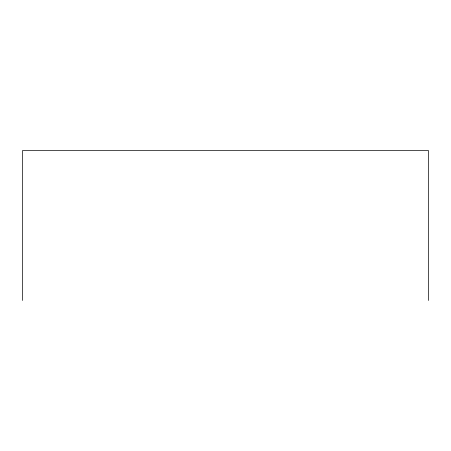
<?xml version="1.0" encoding="UTF-8"?>
<svg xmlns="http://www.w3.org/2000/svg" width="451" height="451" viewBox="0 0 451 451"><rect width="100%" height="100%" fill="white"/><g stroke="black" fill="none" stroke-linecap="round" stroke-linejoin="round"><path stroke-width="0.68" d="M428.45 300.473L428.45 150.527L22.55 150.527L22.55 300.473"/></g></svg>
